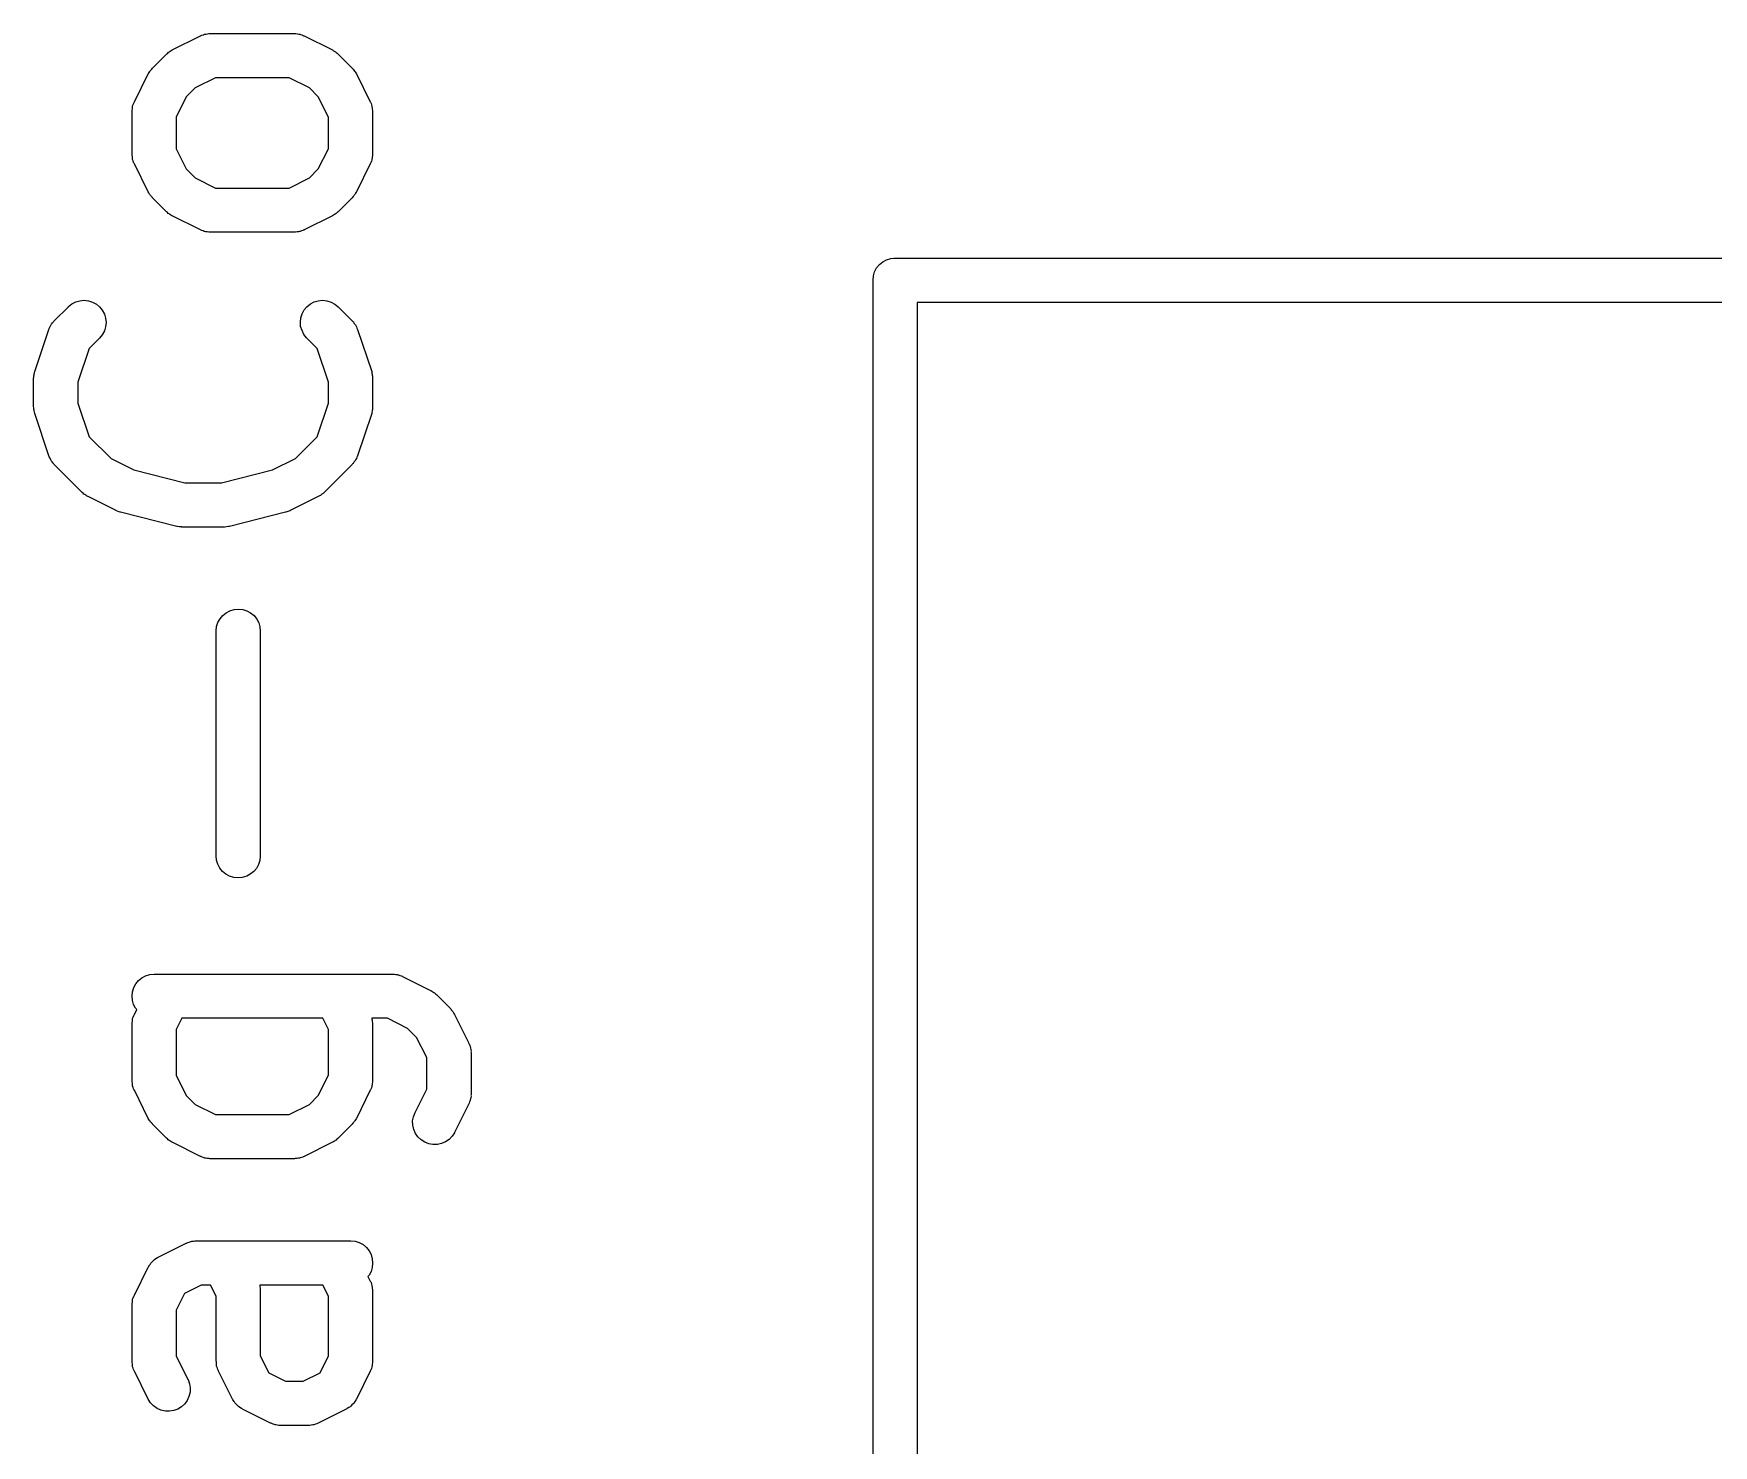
# Model space of a CAD drawing. Extents: x 112.2 to 134.5, y -112.7 to -79.8.
# Drawn here: x 112.28 to 117.98, y -90.15 to -85.36 of the extents above; entities that cross this region are included whole.
import ezdxf

# ---------------------------------------------------------------- set-up
doc = ezdxf.new("R2010")
doc.units = 0
doc.header["$MEASUREMENT"] = 0
doc.layers.add('BLACK', color=7, linetype='CONTINUOUS')

msp = doc.modelspace()

# ---------------------------------------------------------------- linework, layer by layer
at = {"layer": 'BLACK', "linetype": 'CONTINUOUS'}
for p, q in [((112.747, -85.4186), (112.843, -85.371)), ((112.843, -85.371), (112.844, -85.3706)), ((112.844, -85.3706), (112.846, -85.3698)), ((112.846, -85.3698), (112.848, -85.3688)), ((112.848, -85.3688), (112.853, -85.3673)), ((112.853, -85.3673), (112.857, -85.3655)), ((112.857, -85.3655), (112.86, -85.3652)), ((112.86, -85.3652), (112.862, -85.3645)), ((112.862, -85.3645), (112.867, -85.364)), ((112.867, -85.364), (112.872, -85.3632)), ((112.872, -85.3632), (112.874, -85.3633)), ((112.874, -85.3633), (112.876, -85.3631)), ((112.876, -85.3631), (113.162, -85.3631)), ((113.162, -85.3631), (113.163, -85.3631)), ((113.163, -85.3631), (113.165, -85.3633)), ((113.165, -85.3633), (113.167, -85.3633)), ((113.167, -85.3633), (113.172, -85.3642)), ((113.172, -85.3642), (113.177, -85.3647)), ((113.177, -85.3647), (113.18, -85.3654)), ((113.18, -85.3654), (113.182, -85.3658)), ((113.182, -85.3658), (113.187, -85.3676)), ((113.187, -85.3676), (113.191, -85.3692)), ((113.191, -85.3692), (113.193, -85.3702)), ((113.193, -85.3702), (113.195, -85.371)), ((113.195, -85.371), (113.291, -85.4186)), ((112.732, -85.4293), (112.735, -85.4264)), ((112.735, -85.4264), (112.738, -85.4248)), ((112.738, -85.4248), (112.74, -85.4228)), ((112.74, -85.4228), (112.744, -85.4209)), ((112.744, -85.4209), (112.747, -85.4186)), ((113.291, -85.4186), (113.292, -85.4191)), ((113.292, -85.4191), (113.295, -85.4214)), ((113.295, -85.4214), (113.299, -85.4234)), ((113.299, -85.4234), (113.301, -85.4254)), ((113.301, -85.4254), (113.304, -85.4271)), ((113.304, -85.4271), (113.307, -85.43)), ((112.675, -85.4866), (112.678, -85.4836)), ((112.678, -85.4836), (112.68, -85.4803)), ((112.68, -85.4803), (112.728, -85.4327)), ((112.728, -85.4327), (112.729, -85.4319)), ((112.729, -85.4319), (112.732, -85.4293)), ((113.307, -85.43), (113.31, -85.4327)), ((113.31, -85.4327), (113.358, -85.4803)), ((113.358, -85.4803), (113.359, -85.481)), ((113.359, -85.481), (113.361, -85.4843)), ((113.361, -85.4843), (113.364, -85.4874)), ((112.619, -85.595), (112.666, -85.4998)), ((112.666, -85.4998), (112.667, -85.4989)), ((112.667, -85.4989), (112.669, -85.4953)), ((112.669, -85.4953), (112.671, -85.4916)), ((112.671, -85.4916), (112.673, -85.4892)), ((112.673, -85.4892), (112.675, -85.4866)), ((112.894, -85.5131), (112.825, -85.5474)), ((113.144, -85.5131), (112.894, -85.5131)), ((113.213, -85.5474), (113.144, -85.5131)), ((113.364, -85.4874), (113.366, -85.49)), ((113.366, -85.49), (113.368, -85.4925)), ((113.368, -85.4925), (113.37, -85.4962)), ((113.37, -85.4962), (113.372, -85.4998)), ((113.372, -85.4998), (113.419, -85.595)), ((112.617, -85.599), (112.618, -85.5971)), ((112.618, -85.5971), (112.619, -85.595)), ((112.795, -85.5778), (112.761, -85.6463)), ((112.825, -85.5474), (112.795, -85.5778)), ((113.243, -85.5778), (113.213, -85.5474)), ((113.277, -85.6463), (113.243, -85.5778)), ((113.419, -85.595), (113.42, -85.596)), ((113.42, -85.596), (113.421, -85.598)), ((113.421, -85.598), (113.422, -85.6)), ((112.611, -85.6231), (112.612, -85.6181)), ((112.611, -85.6253), (112.611, -85.6231)), ((112.611, -85.6275), (112.611, -85.6253)), ((112.611, -85.6286), (112.611, -85.6275)), ((112.611, -85.7714), (112.611, -85.6286)), ((112.612, -85.613), (112.613, -85.6109)), ((112.612, -85.6181), (112.612, -85.613)), ((112.613, -85.6087), (112.615, -85.6039)), ((112.613, -85.6109), (112.613, -85.6087)), ((112.615, -85.6039), (112.617, -85.599)), ((112.761, -85.6463), (112.761, -85.7537)), ((113.277, -85.7537), (113.277, -85.6463)), ((113.422, -85.6), (113.423, -85.6049)), ((113.423, -85.6049), (113.425, -85.6097)), ((113.425, -85.6097), (113.425, -85.6119)), ((113.425, -85.6119), (113.426, -85.614)), ((113.426, -85.614), (113.426, -85.6191)), ((113.426, -85.6191), (113.427, -85.6242)), ((113.427, -85.6242), (113.427, -85.6264)), ((113.427, -85.6264), (113.427, -85.6286)), ((113.427, -85.6286), (113.427, -85.7714)), ((112.761, -85.7537), (112.795, -85.8222)), ((113.243, -85.8222), (113.277, -85.7537)), ((112.611, -85.7736), (112.611, -85.7714)), ((112.611, -85.7758), (112.611, -85.7736)), ((112.612, -85.7809), (112.611, -85.7758)), ((112.612, -85.786), (112.612, -85.7809)), ((112.613, -85.7881), (112.612, -85.786)), ((112.613, -85.7903), (112.613, -85.7881)), ((112.615, -85.7951), (112.613, -85.7903)), ((112.616, -85.8), (112.615, -85.7951)), ((112.617, -85.802), (112.616, -85.8)), ((112.618, -85.804), (112.617, -85.802)), ((112.619, -85.805), (112.618, -85.804)), ((112.666, -85.9002), (112.619, -85.805)), ((112.795, -85.8222), (112.825, -85.8526)), ((113.213, -85.8526), (113.243, -85.8222)), ((113.419, -85.805), (113.372, -85.9002)), ((113.42, -85.8029), (113.419, -85.805)), ((113.421, -85.801), (113.42, -85.8029)), ((113.423, -85.7961), (113.421, -85.801)), ((113.425, -85.7913), (113.423, -85.7961)), ((113.426, -85.787), (113.425, -85.7891)), ((113.425, -85.7891), (113.425, -85.7913)), ((113.427, -85.7769), (113.426, -85.7819)), ((113.426, -85.7819), (113.426, -85.787)), ((113.427, -85.7714), (113.427, -85.7725)), ((113.427, -85.7725), (113.427, -85.7747)), ((113.427, -85.7747), (113.427, -85.7769)), ((112.825, -85.8526), (112.894, -85.8869)), ((113.144, -85.8869), (113.213, -85.8526)), ((112.668, -85.9038), (112.666, -85.9002)), ((112.67, -85.9075), (112.668, -85.9038)), ((112.672, -85.91), (112.67, -85.9075)), ((112.674, -85.9126), (112.672, -85.91)), ((112.677, -85.9157), (112.674, -85.9126)), ((112.68, -85.919), (112.677, -85.9157)), ((112.68, -85.9197), (112.68, -85.919)), ((112.728, -85.9673), (112.68, -85.9197)), ((112.894, -85.8869), (113.144, -85.8869)), ((113.358, -85.9197), (113.31, -85.9673)), ((113.36, -85.9164), (113.358, -85.9197)), ((113.363, -85.9134), (113.36, -85.9164)), ((113.365, -85.9108), (113.363, -85.9134)), ((113.367, -85.9084), (113.365, -85.9108)), ((113.369, -85.9047), (113.367, -85.9084)), ((113.371, -85.9011), (113.369, -85.9047)), ((113.372, -85.9002), (113.371, -85.9011)), ((112.731, -85.97), (112.728, -85.9673)), ((112.734, -85.9729), (112.731, -85.97)), ((112.737, -85.9746), (112.734, -85.9729)), ((112.739, -85.9766), (112.737, -85.9746)), ((112.743, -85.9786), (112.739, -85.9766)), ((112.746, -85.9809), (112.743, -85.9786)), ((112.747, -85.9814), (112.746, -85.9809)), ((112.843, -86.029), (112.747, -85.9814)), ((113.291, -85.9814), (113.195, -86.029)), ((113.294, -85.9791), (113.291, -85.9814)), ((113.298, -85.9772), (113.294, -85.9791)), ((113.3, -85.9752), (113.298, -85.9772)), ((113.303, -85.9736), (113.3, -85.9752)), ((113.306, -85.9707), (113.303, -85.9736)), ((113.309, -85.9681), (113.306, -85.9707)), ((113.31, -85.9673), (113.309, -85.9681)), ((112.845, -86.0298), (112.843, -86.029)), ((112.847, -86.0308), (112.845, -86.0298)), ((112.852, -86.0324), (112.847, -86.0308)), ((112.856, -86.0342), (112.852, -86.0324)), ((112.858, -86.0346), (112.856, -86.0342)), ((112.861, -86.0353), (112.858, -86.0346)), ((112.866, -86.0358), (112.861, -86.0353)), ((112.871, -86.0367), (112.866, -86.0358)), ((112.873, -86.0367), (112.871, -86.0367)), ((112.875, -86.0369), (112.873, -86.0367)), ((112.876, -86.0369), (112.875, -86.0369)), ((113.162, -86.0369), (112.876, -86.0369)), ((113.164, -86.0367), (113.162, -86.0369)), ((113.166, -86.0368), (113.164, -86.0367)), ((113.171, -86.036), (113.166, -86.0368)), ((113.176, -86.0355), (113.171, -86.036)), ((113.179, -86.0348), (113.176, -86.0355)), ((113.181, -86.0345), (113.179, -86.0348)), ((113.186, -86.0327), (113.181, -86.0345)), ((113.19, -86.0312), (113.186, -86.0327)), ((113.192, -86.0302), (113.19, -86.0312)), ((113.195, -86.0294), (113.192, -86.0302)), ((113.195, -86.029), (113.195, -86.0294)), ((115.13, -86.1712), (115.137, -86.1581)), ((115.137, -86.1581), (115.147, -86.1467)), ((115.147, -86.1467), (115.158, -86.1373)), ((115.158, -86.1373), (115.171, -86.1304)), ((115.171, -86.1304), (115.185, -86.1261)), ((115.185, -86.1261), (115.196, -86.125)), ((115.196, -86.125), (115.2, -86.1246)), ((115.2, -86.1246), (115.204, -86.125)), ((115.204, -86.125), (123.596, -86.125)), ((115.125, -86.2), (115.126, -86.1853)), ((115.125, -86.2037), (115.125, -86.2)), ((115.125, -87.3963), (115.125, -86.2037)), ((115.126, -86.1853), (115.13, -86.1712)), ((112.395, -86.2891), (112.407, -86.28)), ((112.407, -86.28), (112.42, -86.2732)), ((112.42, -86.2732), (112.434, -86.2691)), ((112.434, -86.2691), (112.448, -86.2679)), ((112.448, -86.2679), (112.463, -86.2694)), ((112.463, -86.2694), (112.477, -86.2738)), ((112.477, -86.2738), (112.49, -86.2808)), ((112.49, -86.2808), (112.501, -86.2902)), ((113.204, -86.2895), (113.216, -86.2802)), ((113.216, -86.2802), (113.229, -86.2734)), ((113.229, -86.2734), (113.243, -86.2692)), ((113.243, -86.2692), (113.257, -86.2679)), ((113.257, -86.2679), (113.272, -86.2693)), ((113.272, -86.2693), (113.286, -86.2736)), ((113.286, -86.2736), (113.299, -86.2805)), ((113.299, -86.2805), (113.31, -86.2898)), ((123.525, -86.275), (115.275, -86.275)), ((115.275, -86.275), (115.275, -94.325)), ((112.344, -86.3406), (112.346, -86.3391)), ((112.346, -86.3391), (112.347, -86.3374)), ((112.347, -86.3374), (112.395, -86.2898)), ((112.395, -86.2898), (112.395, -86.2891)), ((112.501, -86.2902), (112.51, -86.3016)), ((112.51, -86.3016), (112.517, -86.3145)), ((112.517, -86.3145), (112.521, -86.3285)), ((112.521, -86.3285), (112.523, -86.3431)), ((113.182, -86.3421), (113.184, -86.3275)), ((113.184, -86.3275), (113.188, -86.3136)), ((113.188, -86.3136), (113.195, -86.3007)), ((113.195, -86.3007), (113.204, -86.2895)), ((113.31, -86.2898), (113.358, -86.3374)), ((113.358, -86.3374), (113.359, -86.3382)), ((113.359, -86.3382), (113.36, -86.3399)), ((112.281, -86.5096), (112.329, -86.3668)), ((112.329, -86.3658), (112.33, -86.3638)), ((112.329, -86.3668), (112.329, -86.3658)), ((112.33, -86.3638), (112.331, -86.3617)), ((112.331, -86.3617), (112.333, -86.3571)), ((112.333, -86.3571), (112.335, -86.3525)), ((112.335, -86.3525), (112.337, -86.3507)), ((112.337, -86.3507), (112.338, -86.3488)), ((112.338, -86.3488), (112.341, -86.3448)), ((112.341, -86.3448), (112.344, -86.3406)), ((112.501, -86.3959), (112.466, -86.431)), ((112.51, -86.3846), (112.501, -86.3959)), ((112.517, -86.3717), (112.51, -86.3846)), ((112.521, -86.3577), (112.517, -86.3717)), ((112.523, -86.3431), (112.521, -86.3577)), ((113.183, -86.3567), (113.182, -86.3421)), ((113.188, -86.3707), (113.183, -86.3567)), ((113.194, -86.3837), (113.188, -86.3707)), ((113.203, -86.3951), (113.194, -86.3837)), ((113.204, -86.3959), (113.203, -86.3951)), ((113.239, -86.431), (113.204, -86.3959)), ((113.36, -86.3399), (113.362, -86.3414)), ((113.362, -86.3414), (113.364, -86.3456)), ((113.364, -86.3456), (113.368, -86.3496)), ((113.368, -86.3496), (113.369, -86.3516)), ((113.369, -86.3516), (113.37, -86.3534)), ((113.37, -86.3534), (113.372, -86.3581)), ((113.372, -86.3581), (113.374, -86.3626)), ((113.374, -86.3626), (113.375, -86.3647)), ((113.375, -86.3647), (113.376, -86.3668)), ((113.376, -86.3668), (113.424, -86.5096)), ((112.466, -86.431), (112.427, -86.5455)), ((113.277, -86.5455), (113.239, -86.431)), ((112.28, -86.5137), (112.281, -86.5096)), ((113.424, -86.5096), (113.424, -86.5106)), ((113.424, -86.5106), (113.425, -86.5147)), ((112.277, -86.5323), (112.278, -86.5281)), ((112.277, -86.5333), (112.277, -86.5323)), ((112.277, -86.6286), (112.277, -86.5333)), ((112.278, -86.5239), (112.279, -86.5208)), ((112.278, -86.5281), (112.278, -86.5239)), ((112.279, -86.5177), (112.28, -86.5137)), ((112.279, -86.5208), (112.279, -86.5177)), ((112.427, -86.5455), (112.427, -86.6164)), ((113.277, -86.6164), (113.277, -86.5455)), ((113.425, -86.5147), (113.426, -86.5188)), ((113.426, -86.5188), (113.426, -86.5219)), ((113.426, -86.5219), (113.427, -86.5249)), ((113.427, -86.5249), (113.427, -86.5291)), ((113.427, -86.5291), (113.427, -86.5333)), ((113.427, -86.5333), (113.427, -86.6286)), ((112.427, -86.6164), (112.466, -86.7309)), ((113.239, -86.7309), (113.277, -86.6164)), ((112.278, -86.6328), (112.277, -86.6286)), ((112.278, -86.637), (112.278, -86.6328)), ((112.279, -86.64), (112.278, -86.637)), ((112.279, -86.6431), (112.279, -86.64)), ((112.28, -86.6472), (112.279, -86.6431)), ((112.281, -86.6513), (112.28, -86.6472)), ((112.281, -86.6523), (112.281, -86.6513)), ((112.329, -86.7951), (112.281, -86.6523)), ((113.424, -86.6523), (113.376, -86.7951)), ((113.426, -86.6442), (113.424, -86.6482)), ((113.424, -86.6482), (113.424, -86.6523)), ((113.427, -86.638), (113.426, -86.6411)), ((113.426, -86.6411), (113.426, -86.6442)), ((113.427, -86.6286), (113.427, -86.6296)), ((113.427, -86.6296), (113.427, -86.6338)), ((113.427, -86.6338), (113.427, -86.638)), ((112.466, -86.7309), (112.54, -86.805)), ((113.165, -86.805), (113.239, -86.7309)), ((112.33, -86.7972), (112.329, -86.7951)), ((113.376, -86.7951), (113.376, -86.7961)), ((112.33, -86.7993), (112.33, -86.7972)), ((112.333, -86.8038), (112.33, -86.7993)), ((112.335, -86.8085), (112.333, -86.8038)), ((112.336, -86.8103), (112.335, -86.8085)), ((112.337, -86.8123), (112.336, -86.8103)), ((112.34, -86.8163), (112.337, -86.8123)), ((112.343, -86.8205), (112.34, -86.8163)), ((112.345, -86.822), (112.343, -86.8205)), ((112.346, -86.8237), (112.345, -86.822)), ((112.347, -86.8245), (112.346, -86.8237)), ((112.442, -86.9197), (112.347, -86.8245)), ((112.54, -86.805), (112.617, -86.8435)), ((112.617, -86.8435), (112.79, -86.8869)), ((112.915, -86.8869), (113.088, -86.8435)), ((113.088, -86.8435), (113.165, -86.805)), ((113.358, -86.8245), (113.263, -86.9197)), ((113.359, -86.8228), (113.358, -86.8245)), ((113.361, -86.8213), (113.359, -86.8228)), ((113.364, -86.8171), (113.361, -86.8213)), ((113.367, -86.8131), (113.364, -86.8171)), ((113.368, -86.8112), (113.367, -86.8131)), ((113.369, -86.8094), (113.368, -86.8112)), ((113.372, -86.8048), (113.369, -86.8094)), ((113.374, -86.8002), (113.372, -86.8048)), ((113.375, -86.7981), (113.374, -86.8002)), ((113.376, -86.7961), (113.375, -86.7981)), ((112.79, -86.8869), (112.915, -86.8869)), ((112.445, -86.9224), (112.442, -86.9197)), ((112.448, -86.9253), (112.445, -86.9224)), ((112.451, -86.927), (112.448, -86.9253)), ((112.454, -86.929), (112.451, -86.927)), ((112.457, -86.931), (112.454, -86.929)), ((112.461, -86.9333), (112.457, -86.931)), ((112.462, -86.9337), (112.461, -86.9333)), ((112.557, -86.9814), (112.462, -86.9337)), ((113.243, -86.9337), (113.148, -86.9814)), ((113.247, -86.9315), (113.243, -86.9337)), ((113.25, -86.9296), (113.247, -86.9315)), ((113.253, -86.9276), (113.25, -86.9296)), ((113.255, -86.926), (113.253, -86.9276)), ((113.259, -86.9231), (113.255, -86.926)), ((113.262, -86.9204), (113.259, -86.9231)), ((113.263, -86.9197), (113.262, -86.9204)), ((112.557, -86.9815), (112.557, -86.9814)), ((112.558, -86.9817), (112.557, -86.9815)), ((112.564, -86.9841), (112.558, -86.9817)), ((112.571, -86.9866), (112.564, -86.9841)), ((112.571, -86.9867), (112.571, -86.9866)), ((112.571, -86.9868), (112.571, -86.9867)), ((112.572, -86.987), (112.571, -86.9868)), ((112.763, -87.0347), (112.572, -86.987)), ((113.132, -86.987), (112.942, -87.0347)), ((113.133, -86.9869), (113.132, -86.987)), ((113.14, -86.9845), (113.133, -86.9869)), ((113.133, -86.9869), (113.133, -86.9869)), ((113.146, -86.9821), (113.14, -86.9845)), ((113.147, -86.9819), (113.146, -86.9821)), ((113.148, -86.9814), (113.147, -86.9818)), ((113.147, -86.9818), (113.147, -86.9819)), ((112.764, -87.0349), (112.763, -87.0347)), ((112.765, -87.0353), (112.764, -87.0349)), ((112.771, -87.0359), (112.765, -87.0353)), ((112.777, -87.0368), (112.771, -87.0359)), ((112.779, -87.0367), (112.777, -87.0368)), ((112.78, -87.0369), (112.779, -87.0367)), ((112.781, -87.0369), (112.78, -87.0369)), ((112.924, -87.0369), (112.781, -87.0369)), ((112.925, -87.0368), (112.924, -87.0369)), ((112.926, -87.0369), (112.925, -87.0368)), ((112.932, -87.0361), (112.926, -87.0369)), ((112.938, -87.0355), (112.932, -87.0361)), ((112.94, -87.0351), (112.938, -87.0355)), ((112.941, -87.0349), (112.94, -87.0351)), ((112.942, -87.0347), (112.941, -87.0349)), ((112.898, -87.3749), (112.902, -87.3609)), ((112.902, -87.3609), (112.91, -87.3481)), ((112.91, -87.3481), (112.919, -87.3369)), ((112.919, -87.3369), (112.93, -87.3277)), ((112.93, -87.3277), (112.943, -87.3209)), ((112.943, -87.3209), (112.957, -87.3168)), ((112.957, -87.3168), (112.972, -87.3155)), ((112.972, -87.3155), (112.987, -87.317)), ((112.987, -87.317), (113, -87.3213)), ((113, -87.3213), (113.013, -87.3283)), ((113.013, -87.3283), (113.025, -87.3376)), ((113.025, -87.3376), (113.034, -87.349)), ((113.034, -87.349), (113.041, -87.3619)), ((113.041, -87.3619), (113.045, -87.3759)), ((112.896, -87.3894), (112.898, -87.3749)), ((112.896, -87.3905), (112.896, -87.3894)), ((112.896, -88.1524), (112.896, -87.3905)), ((113.045, -87.3759), (113.046, -87.3905)), ((113.046, -87.3905), (113.046, -88.1524)), ((115.125, -94.3963), (115.125, -87.3963)), ((112.898, -88.1669), (112.896, -88.1524)), ((113.046, -88.1534), (113.045, -88.168)), ((113.046, -88.1524), (113.046, -88.1534)), ((112.902, -88.181), (112.898, -88.1669)), ((112.909, -88.1939), (112.902, -88.181)), ((112.918, -88.2052), (112.909, -88.1939)), ((112.929, -88.2146), (112.918, -88.2052)), ((112.942, -88.2215), (112.929, -88.2146)), ((113.012, -88.2151), (113, -88.2219)), ((113.024, -88.206), (113.012, -88.2151)), ((113.033, -88.1948), (113.024, -88.206)), ((113.04, -88.1819), (113.033, -88.1948)), ((113.045, -88.168), (113.04, -88.1819)), ((112.956, -88.2258), (112.942, -88.2215)), ((112.971, -88.2274), (112.956, -88.2258)), ((112.985, -88.2261), (112.971, -88.2274)), ((113, -88.2219), (112.985, -88.2261)), ((112.644, -88.5661), (112.657, -88.5592)), ((112.657, -88.5592), (112.671, -88.555)), ((112.671, -88.555), (112.686, -88.5536)), ((112.686, -88.5536), (113.495, -88.5536)), ((113.495, -88.5536), (113.496, -88.5536)), ((113.496, -88.5536), (113.498, -88.5538)), ((113.498, -88.5538), (113.501, -88.5538)), ((113.501, -88.5538), (113.506, -88.5546)), ((113.506, -88.5546), (113.511, -88.5552)), ((113.511, -88.5552), (113.513, -88.5559)), ((113.513, -88.5559), (113.515, -88.5563)), ((113.515, -88.5563), (113.52, -88.5581)), ((113.52, -88.5581), (113.525, -88.5596)), ((113.525, -88.5596), (113.527, -88.5607)), ((113.527, -88.5607), (113.529, -88.5615)), ((113.529, -88.5615), (113.624, -88.6091)), ((112.611, -88.628), (112.612, -88.6135)), ((112.612, -88.6135), (112.617, -88.5995)), ((112.617, -88.5995), (112.624, -88.5866)), ((112.624, -88.5866), (112.633, -88.5754)), ((112.633, -88.5754), (112.644, -88.5661)), ((113.624, -88.6091), (113.625, -88.6096)), ((113.625, -88.6096), (113.628, -88.6119)), ((113.628, -88.6119), (113.632, -88.6139)), ((113.632, -88.6139), (113.635, -88.6158)), ((113.635, -88.6158), (113.637, -88.6175)), ((113.637, -88.6175), (113.64, -88.6205)), ((112.612, -88.6426), (112.611, -88.628)), ((112.616, -88.6567), (112.612, -88.6426)), ((112.623, -88.6696), (112.616, -88.6567)), ((112.619, -88.6903), (112.627, -88.6742)), ((112.627, -88.6742), (112.623, -88.6696)), ((113.64, -88.6205), (113.644, -88.6232)), ((113.644, -88.6232), (113.691, -88.6708)), ((113.691, -88.6708), (113.692, -88.6715)), ((113.692, -88.6715), (113.694, -88.6748)), ((113.694, -88.6748), (113.697, -88.6779)), ((112.611, -88.7184), (112.612, -88.7133)), ((112.611, -88.7206), (112.611, -88.7184)), ((112.611, -88.7228), (112.611, -88.7206)), ((112.611, -88.7238), (112.611, -88.7228)), ((112.611, -88.9143), (112.611, -88.7238)), ((112.612, -88.7082), (112.613, -88.7061)), ((112.612, -88.7133), (112.612, -88.7082)), ((112.613, -88.7039), (112.615, -88.6991)), ((112.613, -88.7061), (112.613, -88.7039)), ((112.615, -88.6991), (112.617, -88.6943)), ((112.617, -88.6943), (112.618, -88.6923)), ((112.618, -88.6923), (112.619, -88.6903)), ((112.78, -88.7036), (112.761, -88.7415)), ((113.258, -88.7036), (112.78, -88.7036)), ((113.277, -88.7415), (113.258, -88.7036)), ((113.478, -88.7036), (113.424, -88.7036)), ((113.424, -88.7036), (113.425, -88.7049)), ((113.425, -88.7049), (113.425, -88.7071)), ((113.425, -88.7071), (113.426, -88.7092)), ((113.426, -88.7092), (113.426, -88.7143)), ((113.426, -88.7143), (113.427, -88.7194)), ((113.427, -88.7194), (113.427, -88.7216)), ((113.427, -88.7216), (113.427, -88.7238)), ((113.427, -88.7238), (113.427, -88.9143)), ((113.546, -88.7378), (113.478, -88.7036)), ((113.697, -88.6779), (113.699, -88.6805)), ((113.699, -88.6805), (113.701, -88.683)), ((113.701, -88.683), (113.703, -88.6867)), ((113.703, -88.6867), (113.705, -88.6903)), ((113.705, -88.6903), (113.753, -88.7855)), ((112.761, -88.7415), (112.761, -88.8966)), ((113.277, -88.8966), (113.277, -88.7415)), ((113.576, -88.7682), (113.546, -88.7378)), ((113.611, -88.8368), (113.576, -88.7682)), ((113.753, -88.7855), (113.753, -88.7864)), ((113.753, -88.7864), (113.754, -88.7885)), ((113.754, -88.7885), (113.755, -88.7905)), ((113.611, -88.9442), (113.611, -88.8368)), ((113.755, -88.7905), (113.757, -88.7954)), ((113.757, -88.7954), (113.758, -88.8002)), ((113.758, -88.8002), (113.759, -88.8024)), ((113.759, -88.8024), (113.759, -88.8045)), ((113.759, -88.8045), (113.76, -88.8096)), ((113.76, -88.8096), (113.761, -88.8146)), ((113.761, -88.8146), (113.76, -88.8169)), ((113.76, -88.8169), (113.761, -88.819)), ((113.761, -88.819), (113.761, -88.9619)), ((112.761, -88.8966), (112.795, -88.9651)), ((113.243, -88.9651), (113.277, -88.8966)), ((112.611, -88.9165), (112.611, -88.9143)), ((112.611, -88.9187), (112.611, -88.9165)), ((112.612, -88.9237), (112.611, -88.9187)), ((112.612, -88.9289), (112.612, -88.9237)), ((112.613, -88.931), (112.612, -88.9289)), ((112.613, -88.9331), (112.613, -88.931)), ((112.615, -88.938), (112.613, -88.9331)), ((112.616, -88.9429), (112.615, -88.938)), ((112.617, -88.9448), (112.616, -88.9429)), ((112.618, -88.9469), (112.617, -88.9448)), ((112.619, -88.9478), (112.618, -88.9469)), ((112.666, -89.0431), (112.619, -88.9478)), ((113.419, -88.9478), (113.372, -89.0431)), ((113.42, -88.9458), (113.419, -88.9478)), ((113.421, -88.9438), (113.42, -88.9458)), ((113.423, -88.939), (113.421, -88.9438)), ((113.425, -88.9342), (113.423, -88.939)), ((113.426, -88.9299), (113.425, -88.932)), ((113.425, -88.932), (113.425, -88.9342)), ((113.427, -88.9197), (113.426, -88.9248)), ((113.426, -88.9248), (113.426, -88.9299)), ((113.427, -88.9143), (113.427, -88.9153)), ((113.427, -88.9153), (113.427, -88.9175)), ((113.427, -88.9175), (113.427, -88.9197)), ((113.571, -89.0236), (113.611, -88.9442)), ((112.795, -88.9651), (112.825, -88.9955)), ((112.825, -88.9955), (112.894, -89.0298)), ((113.144, -89.0298), (113.213, -88.9955)), ((113.213, -88.9955), (113.243, -88.9651)), ((113.753, -88.9954), (113.705, -89.0907)), ((113.754, -88.9934), (113.753, -88.9954)), ((113.755, -88.9915), (113.754, -88.9934)), ((113.756, -88.9866), (113.755, -88.9915)), ((113.758, -88.9818), (113.756, -88.9866)), ((113.759, -88.9775), (113.758, -88.9796)), ((113.758, -88.9796), (113.758, -88.9818)), ((113.76, -88.9724), (113.759, -88.9775)), ((113.761, -88.963), (113.76, -88.9651)), ((113.76, -88.9651), (113.761, -88.9674)), ((113.761, -88.9674), (113.76, -88.9724)), ((113.761, -88.9619), (113.761, -88.963)), ((112.668, -89.0466), (112.666, -89.0431)), ((112.67, -89.0504), (112.668, -89.0466)), ((112.672, -89.0528), (112.67, -89.0504)), ((112.674, -89.0555), (112.672, -89.0528)), ((112.677, -89.0585), (112.674, -89.0555)), ((112.68, -89.0618), (112.677, -89.0585)), ((112.68, -89.0626), (112.68, -89.0618)), ((112.728, -89.1102), (112.68, -89.0626)), ((112.894, -89.0298), (113.144, -89.0298)), ((113.358, -89.0626), (113.31, -89.1102)), ((113.36, -89.0593), (113.358, -89.0626)), ((113.363, -89.0563), (113.36, -89.0593)), ((113.365, -89.0537), (113.363, -89.0563)), ((113.367, -89.0512), (113.365, -89.0537)), ((113.369, -89.0475), (113.367, -89.0512)), ((113.371, -89.044), (113.369, -89.0475)), ((113.372, -89.0431), (113.371, -89.044)), ((113.563, -89.0517), (113.566, -89.0373)), ((113.564, -89.0663), (113.563, -89.0517)), ((113.567, -89.0806), (113.564, -89.0663)), ((113.566, -89.0373), (113.571, -89.0236)), ((112.731, -89.1128), (112.728, -89.1102)), ((112.734, -89.1158), (112.731, -89.1128)), ((112.737, -89.1175), (112.734, -89.1158)), ((112.739, -89.1195), (112.737, -89.1175)), ((112.743, -89.1215), (112.739, -89.1195)), ((112.746, -89.1238), (112.743, -89.1215)), ((112.747, -89.1242), (112.746, -89.1238)), ((112.843, -89.1718), (112.747, -89.1242)), ((113.291, -89.1242), (113.195, -89.1718)), ((113.294, -89.122), (113.291, -89.1242)), ((113.298, -89.12), (113.294, -89.122)), ((113.3, -89.1181), (113.298, -89.12)), ((113.303, -89.1164), (113.3, -89.1181)), ((113.306, -89.1135), (113.303, -89.1164)), ((113.309, -89.1109), (113.306, -89.1135)), ((113.31, -89.1102), (113.309, -89.1109)), ((113.573, -89.094), (113.567, -89.0806)), ((113.581, -89.106), (113.573, -89.094)), ((113.592, -89.1161), (113.581, -89.106)), ((113.604, -89.124), (113.592, -89.1161)), ((113.618, -89.1293), (113.604, -89.124)), ((113.632, -89.1319), (113.618, -89.1293)), ((113.647, -89.1316), (113.632, -89.1319)), ((113.661, -89.1285), (113.647, -89.1316)), ((113.674, -89.1227), (113.661, -89.1285)), ((113.687, -89.1144), (113.674, -89.1227)), ((113.697, -89.1039), (113.687, -89.1144)), ((113.705, -89.0916), (113.697, -89.1039)), ((113.705, -89.0907), (113.705, -89.0916)), ((112.845, -89.1726), (112.843, -89.1718)), ((112.847, -89.1737), (112.845, -89.1726)), ((112.852, -89.1752), (112.847, -89.1737)), ((112.856, -89.1771), (112.852, -89.1752)), ((112.858, -89.1775), (112.856, -89.1771)), ((112.861, -89.1781), (112.858, -89.1775)), ((112.866, -89.1787), (112.861, -89.1781)), ((112.871, -89.1796), (112.866, -89.1787)), ((112.873, -89.1795), (112.871, -89.1796)), ((112.875, -89.1798), (112.873, -89.1795)), ((112.876, -89.1798), (112.875, -89.1798)), ((113.162, -89.1798), (112.876, -89.1798)), ((113.164, -89.1795), (113.162, -89.1798)), ((113.166, -89.1796), (113.164, -89.1795)), ((113.171, -89.1788), (113.166, -89.1796)), ((113.176, -89.1783), (113.171, -89.1788)), ((113.179, -89.1777), (113.176, -89.1783)), ((113.181, -89.1773), (113.179, -89.1777)), ((113.186, -89.1756), (113.181, -89.1773)), ((113.19, -89.1741), (113.186, -89.1756)), ((113.192, -89.1731), (113.19, -89.1741)), ((113.195, -89.1723), (113.192, -89.1731)), ((113.195, -89.1718), (113.195, -89.1723)), ((112.7, -89.5139), (112.795, -89.4663)), ((112.795, -89.4663), (112.796, -89.4658)), ((112.796, -89.4658), (112.798, -89.465)), ((112.798, -89.465), (112.8, -89.464)), ((112.8, -89.464), (112.805, -89.4625)), ((112.805, -89.4625), (112.81, -89.4607)), ((112.81, -89.4607), (112.812, -89.4604)), ((112.812, -89.4604), (112.814, -89.4598)), ((112.814, -89.4598), (112.819, -89.4593)), ((112.819, -89.4593), (112.824, -89.4585)), ((112.824, -89.4585), (112.826, -89.4585)), ((112.826, -89.4585), (112.829, -89.4583)), ((112.829, -89.4583), (113.352, -89.4583)), ((113.352, -89.4583), (113.353, -89.4583)), ((113.353, -89.4583), (113.368, -89.46)), ((113.368, -89.46), (113.382, -89.4644)), ((113.382, -89.4644), (113.395, -89.4714)), ((113.395, -89.4714), (113.406, -89.4809)), ((112.677, -89.5317), (112.681, -89.5278)), ((112.681, -89.5278), (112.685, -89.5237)), ((112.685, -89.5237), (112.686, -89.5228)), ((112.686, -89.5228), (112.687, -89.5217)), ((112.687, -89.5217), (112.692, -89.5186)), ((112.692, -89.5186), (112.697, -89.5154)), ((112.697, -89.5154), (112.698, -89.5147)), ((112.698, -89.5147), (112.7, -89.5139)), ((113.406, -89.4809), (113.415, -89.4923)), ((113.415, -89.4923), (113.422, -89.5052)), ((113.422, -89.5052), (113.426, -89.5193)), ((113.426, -89.5193), (113.427, -89.5339)), ((112.619, -89.6426), (112.666, -89.5474)), ((112.666, -89.5474), (112.667, -89.5465)), ((112.667, -89.5465), (112.668, -89.5451)), ((112.668, -89.5436), (112.672, -89.539)), ((112.668, -89.5451), (112.668, -89.5436)), ((112.672, -89.539), (112.675, -89.5342)), ((112.675, -89.5342), (112.676, -89.533)), ((112.676, -89.533), (112.677, -89.5317)), ((113.415, -89.5753), (113.411, -89.579)), ((113.411, -89.579), (113.419, -89.595)), ((113.422, -89.5624), (113.415, -89.5753)), ((113.426, -89.5484), (113.422, -89.5624)), ((113.427, -89.5339), (113.426, -89.5484)), ((112.617, -89.6466), (112.618, -89.6447)), ((112.618, -89.6447), (112.619, -89.6426)), ((112.789, -89.6369), (112.761, -89.6939)), ((112.846, -89.6083), (112.789, -89.6369)), ((112.877, -89.6083), (112.846, -89.6083)), ((112.896, -89.6463), (112.877, -89.6083)), ((113.044, -89.6083), (113.044, -89.6097)), ((113.258, -89.6083), (113.044, -89.6083)), ((113.044, -89.6097), (113.044, -89.6119)), ((113.044, -89.6119), (113.045, -89.614)), ((113.045, -89.614), (113.046, -89.6191)), ((113.046, -89.6191), (113.046, -89.6242)), ((113.046, -89.6242), (113.046, -89.6264)), ((113.046, -89.6264), (113.046, -89.6286)), ((113.046, -89.6286), (113.046, -89.849)), ((113.277, -89.6463), (113.258, -89.6083)), ((113.419, -89.595), (113.42, -89.596)), ((113.42, -89.596), (113.421, -89.598)), ((113.421, -89.598), (113.422, -89.6)), ((113.422, -89.6), (113.423, -89.6049)), ((113.423, -89.6049), (113.425, -89.6097)), ((113.425, -89.6097), (113.425, -89.6119)), ((113.425, -89.6119), (113.426, -89.614)), ((113.426, -89.614), (113.426, -89.6191)), ((113.426, -89.6191), (113.427, -89.6242)), ((113.427, -89.6242), (113.427, -89.6264)), ((113.427, -89.6264), (113.427, -89.6286)), ((113.427, -89.6286), (113.427, -89.8667)), ((112.611, -89.6707), (112.612, -89.6657)), ((112.611, -89.6729), (112.611, -89.6707)), ((112.611, -89.6751), (112.611, -89.6729)), ((112.611, -89.6762), (112.611, -89.6751)), ((112.611, -89.8667), (112.611, -89.6762)), ((112.612, -89.6606), (112.613, -89.6585)), ((112.612, -89.6657), (112.612, -89.6606)), ((112.613, -89.6563), (112.615, -89.6515)), ((112.613, -89.6585), (112.613, -89.6563)), ((112.615, -89.6515), (112.617, -89.6466)), ((112.761, -89.6939), (112.761, -89.849)), ((112.896, -89.8667), (112.896, -89.6463)), ((113.277, -89.849), (113.277, -89.6463)), ((112.611, -89.8689), (112.611, -89.8667)), ((112.611, -89.8711), (112.611, -89.8689)), ((112.612, -89.8761), (112.611, -89.8711)), ((112.761, -89.849), (112.8, -89.9284)), ((112.897, -89.8689), (112.896, -89.8667)), ((112.897, -89.8711), (112.897, -89.8689)), ((112.897, -89.8761), (112.897, -89.8711)), ((113.046, -89.849), (113.075, -89.906)), ((113.249, -89.906), (113.277, -89.849)), ((113.427, -89.8721), (113.426, -89.8772)), ((113.427, -89.8667), (113.427, -89.8677)), ((113.427, -89.8677), (113.427, -89.8699)), ((113.427, -89.8699), (113.427, -89.8721)), ((112.612, -89.8812), (112.612, -89.8761)), ((112.613, -89.8834), (112.612, -89.8812)), ((112.613, -89.8855), (112.613, -89.8834)), ((112.615, -89.8903), (112.613, -89.8855)), ((112.616, -89.8952), (112.615, -89.8903)), ((112.617, -89.8972), (112.616, -89.8952)), ((112.618, -89.8993), (112.617, -89.8972)), ((112.619, -89.9002), (112.618, -89.8993)), ((112.666, -89.9954), (112.619, -89.9002)), ((112.8, -89.9284), (112.801, -89.9293)), ((112.801, -89.9293), (112.806, -89.943)), ((112.898, -89.8812), (112.897, -89.8761)), ((112.898, -89.8834), (112.898, -89.8812)), ((112.899, -89.8855), (112.898, -89.8834)), ((112.901, -89.8903), (112.899, -89.8855)), ((112.902, -89.8952), (112.901, -89.8903)), ((112.903, -89.8972), (112.902, -89.8952)), ((112.904, -89.8993), (112.903, -89.8972)), ((112.904, -89.9002), (112.904, -89.8993)), ((112.952, -89.9954), (112.904, -89.9002)), ((113.075, -89.906), (113.132, -89.9345)), ((113.192, -89.9345), (113.249, -89.906)), ((113.419, -89.9002), (113.372, -89.9954)), ((113.42, -89.8981), (113.419, -89.9002)), ((113.421, -89.8962), (113.42, -89.8981)), ((113.423, -89.8913), (113.421, -89.8962)), ((113.425, -89.8865), (113.423, -89.8913)), ((113.426, -89.8823), (113.425, -89.8844)), ((113.425, -89.8844), (113.425, -89.8865)), ((113.426, -89.8772), (113.426, -89.8823)), ((112.804, -89.9864), (112.798, -89.9997)), ((112.808, -89.9721), (112.804, -89.9864)), ((112.806, -89.943), (112.808, -89.9575)), ((112.808, -89.9575), (112.808, -89.9721)), ((113.132, -89.9345), (113.192, -89.9345)), ((112.674, -90.0078), (112.666, -89.9954)), ((112.684, -90.0185), (112.674, -90.0078)), ((112.696, -90.027), (112.684, -90.0185)), ((112.709, -90.033), (112.696, -90.027)), ((112.724, -90.0363), (112.709, -90.033)), ((112.738, -90.0367), (112.724, -90.0363)), ((112.753, -90.0344), (112.738, -90.0367)), ((112.766, -90.0292), (112.753, -90.0344)), ((112.779, -90.0215), (112.766, -90.0292)), ((112.79, -90.0115), (112.779, -90.0215)), ((112.798, -89.9997), (112.79, -90.0115)), ((112.953, -89.9968), (112.952, -89.9954)), ((112.953, -89.9983), (112.953, -89.9968)), ((112.957, -90.003), (112.953, -89.9983)), ((112.96, -90.0078), (112.957, -90.003)), ((112.961, -90.009), (112.96, -90.0078)), ((112.962, -90.0103), (112.961, -90.009)), ((112.966, -90.0143), (112.962, -90.0103)), ((112.97, -90.0185), (112.966, -90.0143)), ((112.971, -90.0194), (112.97, -90.0185)), ((112.972, -90.0205), (112.971, -90.0194)), ((112.977, -90.0237), (112.972, -90.0205)), ((112.982, -90.027), (112.977, -90.0237)), ((112.983, -90.0276), (112.982, -90.027)), ((112.985, -90.0285), (112.983, -90.0276)), ((112.986, -90.029), (112.985, -90.0285)), ((113.081, -90.0766), (112.986, -90.029)), ((113.338, -90.029), (113.243, -90.0766)), ((113.34, -90.0281), (113.338, -90.029)), ((113.341, -90.0275), (113.34, -90.0281)), ((113.346, -90.0242), (113.341, -90.0275)), ((113.351, -90.0212), (113.346, -90.0242)), ((113.352, -90.0201), (113.351, -90.0212)), ((113.353, -90.0192), (113.352, -90.0201)), ((113.357, -90.0151), (113.353, -90.0192)), ((113.361, -90.0111), (113.357, -90.0151)), ((113.362, -90.0098), (113.361, -90.0111)), ((113.363, -90.0087), (113.362, -90.0098)), ((113.367, -90.0039), (113.363, -90.0087)), ((113.37, -89.9992), (113.367, -90.0039)), ((113.371, -89.9964), (113.37, -89.9977)), ((113.37, -89.9977), (113.37, -89.9992)), ((113.372, -89.9954), (113.371, -89.9964)), ((113.083, -90.0774), (113.081, -90.0766)), ((113.085, -90.0785), (113.083, -90.0774)), ((113.09, -90.08), (113.085, -90.0785)), ((113.094, -90.0818), (113.09, -90.08)), ((113.097, -90.0822), (113.094, -90.0818)), ((113.099, -90.0829), (113.097, -90.0822)), ((113.104, -90.0835), (113.099, -90.0829)), ((113.109, -90.0843), (113.104, -90.0835)), ((113.111, -90.0843), (113.109, -90.0843)), ((113.113, -90.0845), (113.111, -90.0843)), ((113.114, -90.0845), (113.113, -90.0845)), ((113.21, -90.0845), (113.114, -90.0845)), ((113.212, -90.0843), (113.21, -90.0845)), ((113.214, -90.0844), (113.212, -90.0843)), ((113.219, -90.0836), (113.214, -90.0844)), ((113.224, -90.0831), (113.219, -90.0836)), ((113.226, -90.0825), (113.224, -90.0831)), ((113.228, -90.0821), (113.226, -90.0825)), ((113.233, -90.0803), (113.228, -90.0821)), ((113.238, -90.0789), (113.233, -90.0803)), ((113.24, -90.0778), (113.238, -90.0789)), ((113.242, -90.0771), (113.24, -90.0778)), ((113.243, -90.0766), (113.242, -90.0771))]:
    msp.add_line(p, q, dxfattribs=at)

doc.saveas('drawing.dxf')
